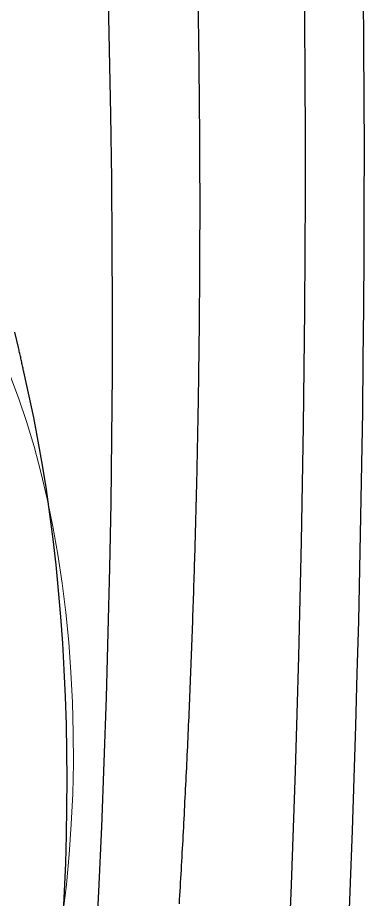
# Model space of a CAD drawing. Extents: x 938 to 1038, y 781 to 934.
# Drawn here: x 1029.536 to 1031.291, y 840.004 to 844.466 of the extents above; entities that cross this region are included whole.
import ezdxf

# ---------------------------------------------------------------- set-up
doc = ezdxf.new("R2010")
doc.units = 0
doc.header["$MEASUREMENT"] = 0
doc.linetypes.add('SLD-Solid', pattern=[0])
doc.layers.add('1', color=4, linetype='Continuous')
doc.layers.add('CL', color=8, linetype='Continuous')

# ---------------------------------------------------------------- blocks, each defined once
blk = doc.blocks.new('JET-HSS-Gatling')
at = {"layer": '1', "color": 3, "linetype": 'SLD-Solid', "lineweight": 15}
for p, q in [((0.029, 0.6134), (0.0452, 0.7634)), ((0.0164, 0.4616), (0.029, 0.6134)), ((0.0073, 0.3085), (0.0164, 0.4616)), ((0.0018, 0.1545), (0.0073, 0.3085)), ((0, 0), (0.0018, 0.1545)), ((0.0018, -0.1545), (0, 0)), ((0.0073, -0.3085), (0.0018, -0.1545)), ((0.0164, -0.4616), (0.0073, -0.3085)), ((0.029, -0.6134), (0.0164, -0.4616)), ((0.0452, -0.7634), (0.029, -0.6134)), ((0.065, -0.9111), (0.0452, -0.7634)), ((0.0882, -1.0562), (0.065, -0.9111)), ((0.1147, -1.1981), (0.0882, -1.0562)), ((0.1446, -1.3366), (0.1147, -1.1981)), ((0.1777, -1.4711), (0.1446, -1.3366)), ((0.2139, -1.6013), (0.1777, -1.4711)), ((0.2531, -1.7269), (0.2139, -1.6013)), ((0.2952, -1.8473), (0.2531, -1.7269)), ((0.3401, -1.9623), (0.2952, -1.8473))]:
    blk.add_line(p, q, dxfattribs=at)
blk = doc.blocks.new('VISTA')
at = {"layer": '1', "color": 3, "linetype": 'Continuous'}
for points in [[(93.0336, 40.2253), (93.045, 40.5127), (93.0556, 40.8008), (93.0653, 41.0897), (93.0743, 41.3791), (93.0824, 41.6691), (93.0897, 41.9597), (93.0961, 42.2508), (93.1016, 42.5425), (93.1063, 42.8347), (93.11, 43.1275), (93.1129, 43.4208), (93.1148, 43.7146), (93.1158, 44.009), (93.1159, 44.3039), (93.115, 44.5994), (93.1131, 44.8954), (93.1102, 45.1919)], [(93.3336, 40.2583), (93.3441, 40.5228), (93.3538, 40.7875), (93.3628, 41.0522), (93.3711, 41.317), (93.3787, 41.5819), (93.3855, 41.8468), (93.3917, 42.1116), (93.3971, 42.3765), (93.4018, 42.6414), (93.4058, 42.9063), (93.409, 43.1711), (93.4114, 43.436), (93.4132, 43.7008), (93.4141, 43.9657), (93.4143, 44.2305), (93.4138, 44.4953), (93.4124, 44.7601), (93.4103, 45.0249)], [(92.1151, 45.0679), (92.1231, 44.7401), (92.1293, 44.4123), (92.1338, 44.0845), (92.1366, 43.7566), (92.1376, 43.4287), (92.1369, 43.1008), (92.1344, 42.7728), (92.1302, 42.445), (92.1243, 42.1171), (92.1166, 41.7892), (92.1072, 41.4614), (92.0961, 41.1337), (92.0832, 40.806), (92.0686, 40.4783), (92.0523, 40.1508)], [(91.6636, 43.2317), (91.6448, 43.3108)], [(91.6905, 43.1086), (91.6892, 43.1149), (91.6879, 43.1211), (91.6866, 43.1273), (91.6852, 43.1335), (91.6839, 43.1397), (91.6826, 43.1459), (91.6813, 43.1521), (91.6799, 43.1583), (91.6786, 43.1644), (91.6773, 43.1706), (91.6759, 43.1768), (91.6746, 43.1829), (91.6732, 43.189), (91.6719, 43.1952), (91.6705, 43.2013), (91.6691, 43.2074), (91.6677, 43.2135), (91.6664, 43.2196), (91.6636, 43.2317)], [(91.889, 40.338), (91.8967, 40.48), (91.9026, 40.622), (91.9067, 40.764), (91.9091, 40.9058), (91.9098, 41.0468), (91.9087, 41.1868), (91.906, 41.3258), (91.9015, 41.4637), (91.8952, 41.6003), (91.8873, 41.7357), (91.8777, 41.8696), (91.8665, 42.002), (91.8535, 42.1327), (91.8389, 42.2618), (91.8226, 42.389), (91.8046, 42.5143), (91.7851, 42.6376), (91.7638, 42.7588), (91.741, 42.8778), (91.6905, 43.1086)]]:
    blk.add_lwpolyline(points, dxfattribs=at)
at = {"layer": '1', "color": 2}
blk.add_lwpolyline([(92.4781, 40.4167, 0.000721), (92.488, 40.5887, 0.000721), (92.4975, 40.7608, 0.000721), (92.5064, 40.9328, 0.000721), (92.5149, 41.1049, 0.000721), (92.5229, 41.2771, 0.000721), (92.5303, 41.4492, 0.000721), (92.5373, 41.6214, 0.000721), (92.5437, 41.7936, 0.000721), (92.5497, 41.9658, 0.000721), (92.5552, 42.138, 0.000721), (92.5601, 42.3102, 0.000721), (92.5646, 42.4825, 0.00072), (92.5686, 42.6547, 0.00072), (92.572, 42.827, 0.00072), (92.575, 42.9993, 0.000721), (92.5775, 43.1716, 0.00072), (92.5795, 43.3439, 0.000715), (92.5809, 43.5161, 0.000721), (92.5819, 43.6884, 0.000736), (92.5824, 43.8611, 0.000715), (92.5824, 44.0331, 0.000667), (92.5819, 44.204, 0.000736), (92.5808, 44.3776, 0.000879), (92.5791, 44.5553, 0.000668), (92.5773, 44.7225, 0.000228), (92.5753, 44.8733, 0.000937), (92.5718, 45.0662, 0.00162)], format="xyb", dxfattribs=at)
at = {"layer": 'CL', "rotation": 179.4578911269084}
blk.add_blockref('JET-HSS-Gatling', (91.9412, 41.1279), dxfattribs=at)

msp = doc.modelspace()

# ---------------------------------------------------------------- block references
at = {"layer": '1'}
msp.add_blockref('VISTA', (937.8767, 799.5644), dxfattribs=at)

doc.saveas('drawing.dxf')
